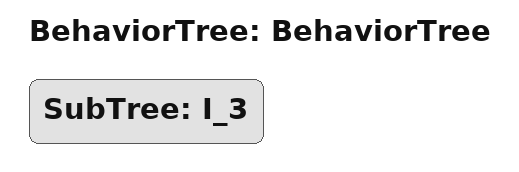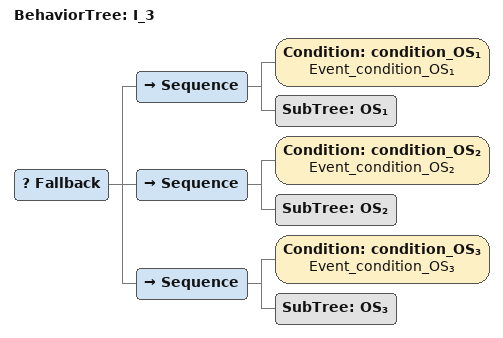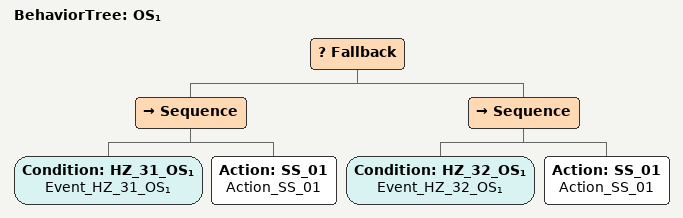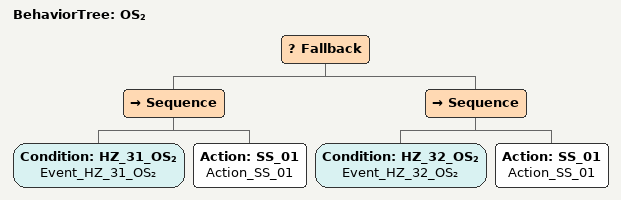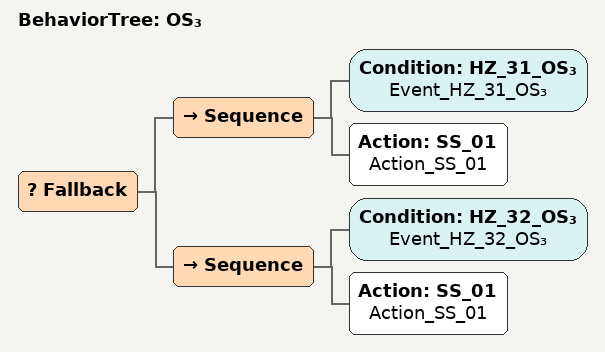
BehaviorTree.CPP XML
<?xml version="1.0" ?>
<root main_tree_to_execute="BehaviorTree">
  <BehaviorTree ID="BehaviorTree">
    <SubTree ID="I_3"/>
  </BehaviorTree>
  <BehaviorTree ID="I_3">
    <Fallback>
      <Sequence>
        <Condition ID="condition_OS₁" name="Event_condition_OS₁"/>
        <SubTree ID="OS₁"/>
      </Sequence>
      <Sequence>
        <Condition ID="condition_OS₂" name="Event_condition_OS₂"/>
        <SubTree ID="OS₂"/>
      </Sequence>
      <Sequence>
        <Condition ID="condition_OS₃" name="Event_condition_OS₃"/>
        <SubTree ID="OS₃"/>
      </Sequence>
    </Fallback>
  </BehaviorTree>
  <BehaviorTree ID="OS₁">
    <Fallback>
      <Sequence>
        <Condition ID="HZ_31_OS₁" name="Event_HZ_31_OS₁"/>
        <Action ID="SS_01" name="Action_SS_01"/>
      </Sequence>
      <Sequence>
        <Condition ID="HZ_32_OS₁" name="Event_HZ_32_OS₁"/>
        <Action ID="SS_01" name="Action_SS_01"/>
      </Sequence>
    </Fallback>
  </BehaviorTree>
  <BehaviorTree ID="OS₂">
    <Fallback>
      <Sequence>
        <Condition ID="HZ_31_OS₂" name="Event_HZ_31_OS₂"/>
        <Action ID="SS_01" name="Action_SS_01"/>
      </Sequence>
      <Sequence>
        <Condition ID="HZ_32_OS₂" name="Event_HZ_32_OS₂"/>
        <Action ID="SS_01" name="Action_SS_01"/>
      </Sequence>
    </Fallback>
  </BehaviorTree>
  <BehaviorTree ID="OS₃">
    <Fallback>
      <Sequence>
        <Condition ID="HZ_31_OS₃" name="Event_HZ_31_OS₃"/>
        <Action ID="SS_01" name="Action_SS_01"/>
      </Sequence>
      <Sequence>
        <Condition ID="HZ_32_OS₃" name="Event_HZ_32_OS₃"/>
        <Action ID="SS_01" name="Action_SS_01"/>
      </Sequence>
    </Fallback>
  </BehaviorTree>
</root>
